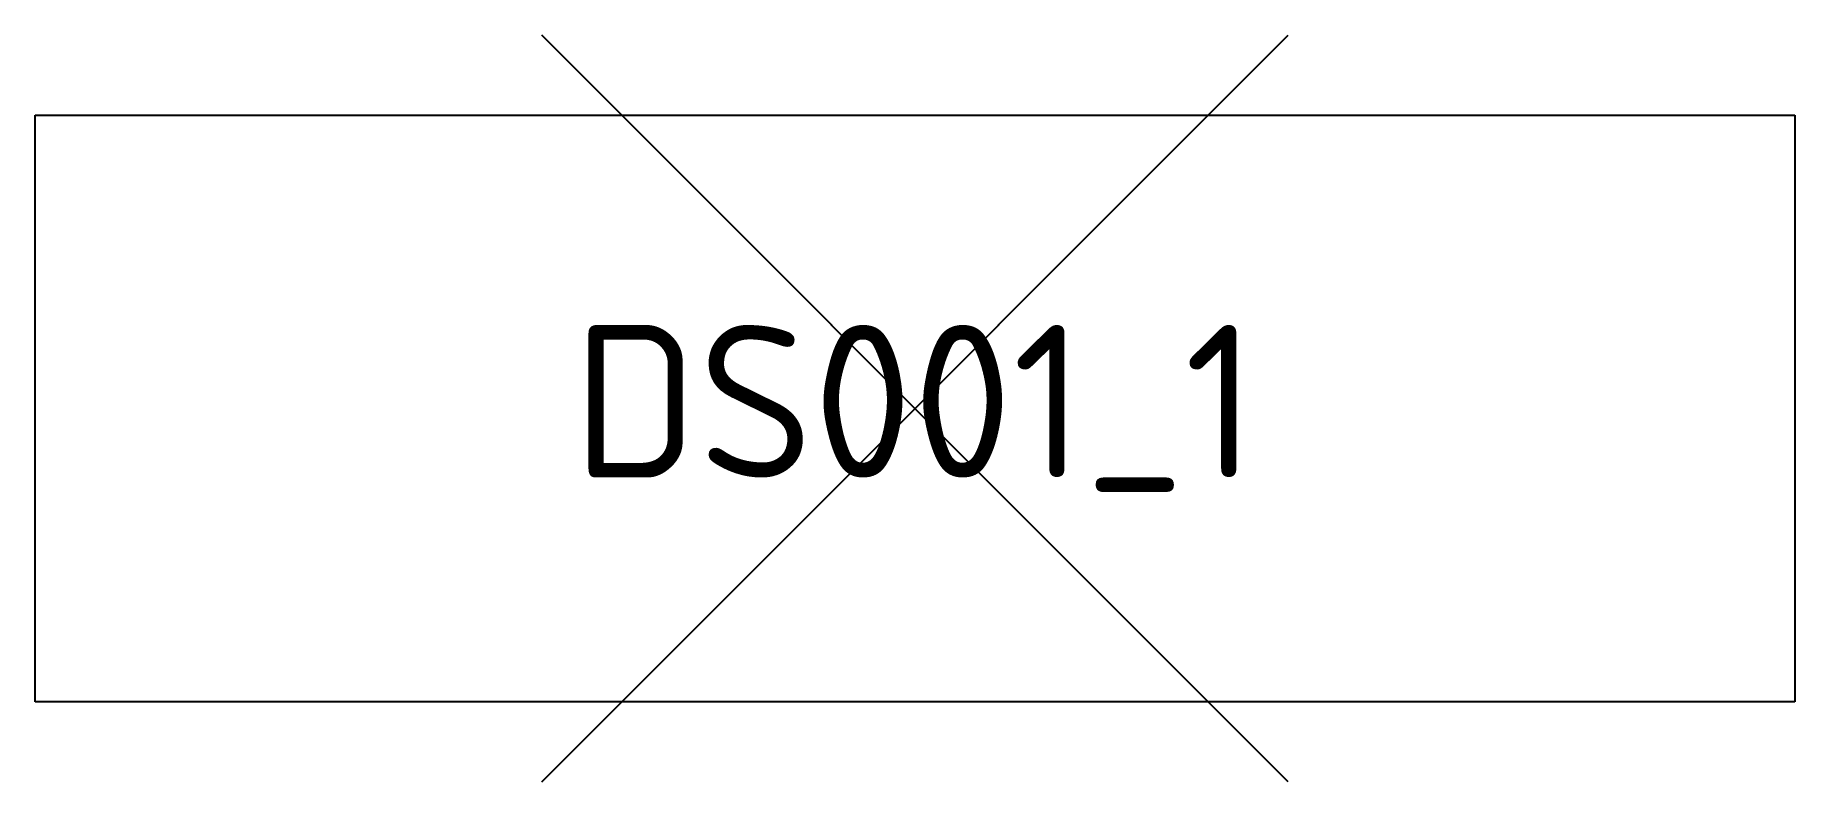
# Model space of a CAD drawing. Header units: metres. Extents: x -3 to 0, y -0.64 to 0.64.
import ezdxf

# ---------------------------------------------------------------- set-up
doc = ezdxf.new("R2010")
doc.units = ezdxf.units.M
doc.styles.add('NLCS-ISO', font='NLCS-ISO.ttf')

msp = doc.modelspace()

# ---------------------------------------------------------------- linework, layer by layer
for p, q in [((-3, 0.5), (0, 0.5)), ((-3, -0.5), (-3, 0.5)), ((0, 0.5), (0, -0.5)), ((0, -0.5), (-3, -0.5))]:
    msp.add_line(p, q)

# ---------------------------------------------------------------- texts
at = {"insert": (-1.5, 0), "char_height": 0.26, "attachment_point": 5, "line_spacing_factor": 0.85, "style": 'NLCS-ISO', "bg_fill": 3, "box_fill_scale": 1, "bg_fill_color": 7, "bg_fill_transparency": 0}
msp.add_mtext('DS001_1', dxfattribs=at)

# ---------------------------------------------------------------- next in the draw order: linework, layer by layer
for p, q in [((-0.8636, -0.6364), (-2.1364, 0.6364)), ((-2.1364, -0.6364), (-0.8636, 0.6364))]:
    msp.add_line(p, q)

doc.saveas('drawing.dxf')
